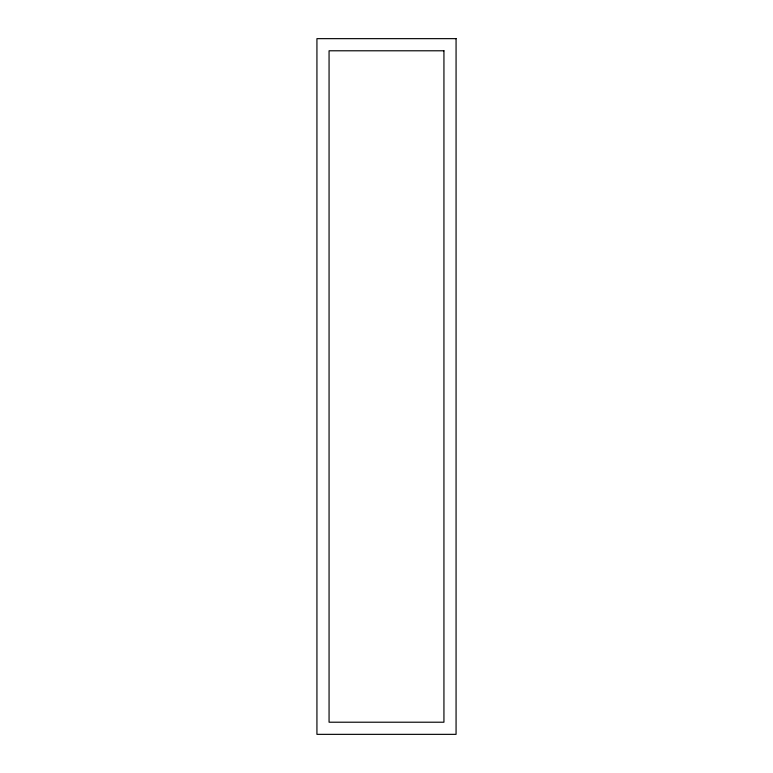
<?xml version="1.0" encoding="UTF-8"?>
<svg xmlns="http://www.w3.org/2000/svg" width="773" height="773" viewBox="0 0 773 773"><rect width="100%" height="100%" fill="white"/><g stroke="black" fill="none" stroke-linecap="round" stroke-linejoin="round"><path stroke-width="1.16" d="M456.07 38.65L316.93 38.65L316.93 734.35L456.07 734.35L456.07 38.65M443.934 50.786L329.066 50.786L329.066 722.214L443.934 722.214L443.934 50.786"/></g></svg>
